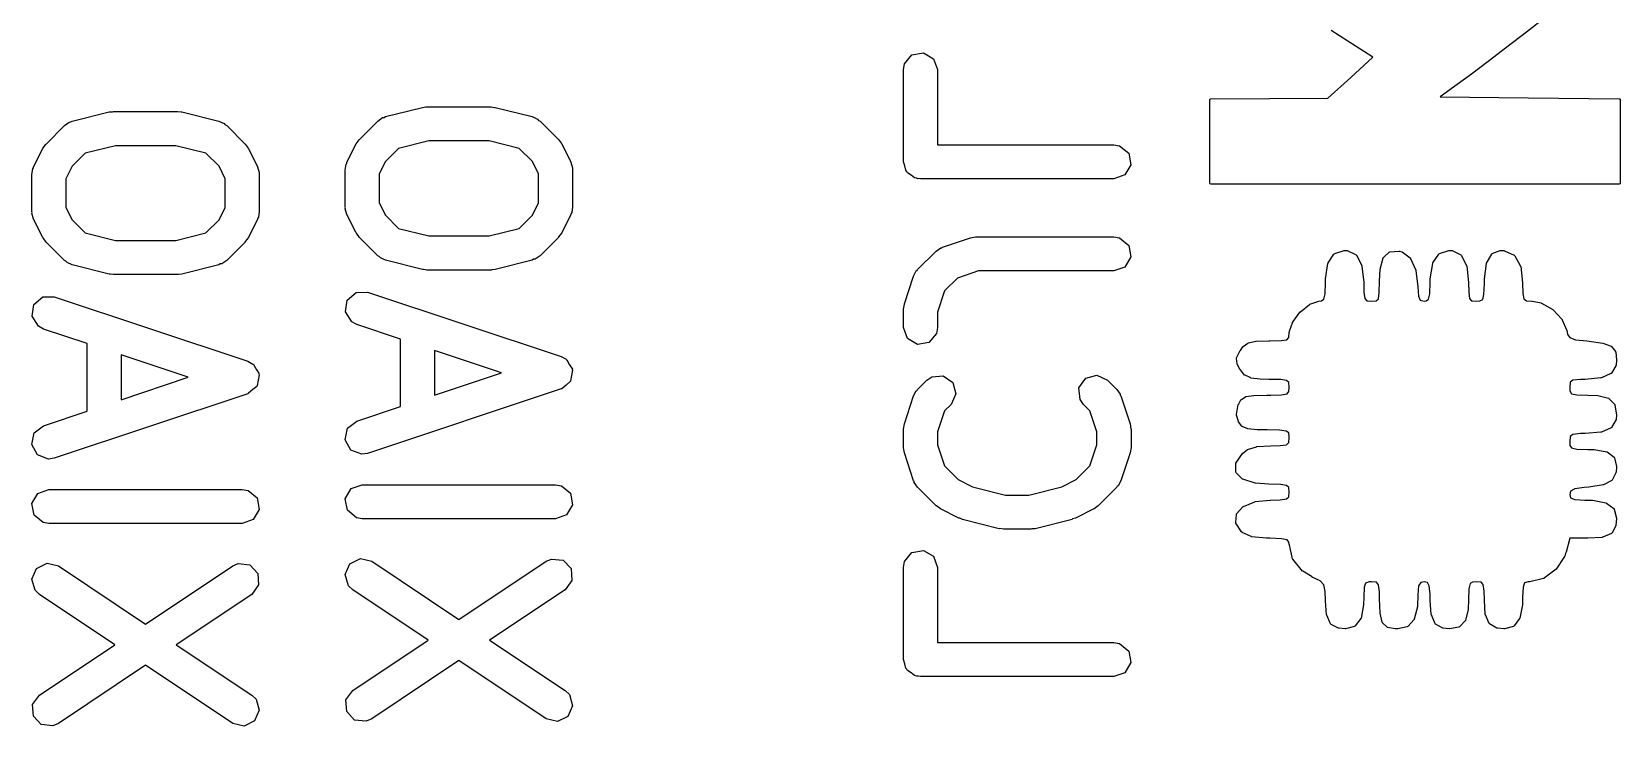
# Model space of a CAD drawing. Extents: x 111.8 to 134.9, y -132.5 to -98.3.
# Drawn here: x 120.42 to 127.41, y -115.61 to -112.56 of the extents above; entities that cross this region are included whole.
import ezdxf

# ---------------------------------------------------------------- set-up
doc = ezdxf.new("R2010")
doc.units = 0
doc.layers.add('BLACK', color=7, linetype='CONTINUOUS')

msp = doc.modelspace()

# ---------------------------------------------------------------- linework, layer by layer
at = {"layer": 'BLACK', "linetype": 'CONTINUOUS'}
for p, q in [((127.08, -112.499), (126.993, -112.567)), ((126.318, -112.677), (126.134, -112.559)), ((126.993, -112.567), (126.907, -112.633)), ((126.993, -112.567), (126.993, -112.567)), ((126.993, -112.567), (126.993, -112.567)), ((124.259, -112.705), (124.292, -112.666)), ((124.292, -112.666), (124.343, -112.657)), ((124.343, -112.657), (124.387, -112.683)), ((126.907, -112.633), (126.825, -112.695)), ((126.907, -112.633), (126.907, -112.633)), ((126.907, -112.633), (126.907, -112.633)), ((124.255, -112.731), (124.259, -112.705)), ((124.255, -113.136), (124.255, -112.731)), ((124.387, -112.683), (124.405, -112.731)), ((124.405, -112.731), (124.405, -113.061)), ((126.221, -112.766), (126.318, -112.677)), ((126.825, -112.695), (126.751, -112.751)), ((126.825, -112.695), (126.825, -112.695)), ((126.825, -112.695), (126.825, -112.695)), ((126.12, -112.857), (126.221, -112.766)), ((126.221, -112.766), (126.221, -112.766)), ((126.689, -112.797), (126.614, -112.851)), ((126.751, -112.751), (126.689, -112.797)), ((126.689, -112.797), (126.689, -112.797)), ((126.689, -112.797), (126.689, -112.797)), ((126.751, -112.751), (126.751, -112.751)), ((126.751, -112.751), (126.751, -112.751)), ((125.601, -112.864), (125.602, -112.862)), ((125.601, -113.229), (125.601, -112.864)), ((125.602, -112.862), (125.603, -112.86)), ((125.603, -112.86), (125.604, -112.859)), ((125.603, -112.86), (125.603, -112.86)), ((125.603, -112.86), (125.603, -112.86)), ((125.604, -112.859), (125.606, -112.859)), ((125.606, -112.859), (125.864, -112.858)), ((125.864, -112.858), (126.12, -112.857)), ((126.614, -112.851), (127, -112.855)), ((127, -112.855), (127.4, -112.859)), ((127.4, -112.859), (127.402, -112.86)), ((127.402, -112.86), (127.404, -112.861)), ((127.404, -112.861), (127.404, -112.861)), ((127.404, -112.861), (127.404, -112.861)), ((127.404, -112.861), (127.404, -112.862)), ((127.404, -112.862), (127.405, -112.864)), ((127.405, -112.864), (127.405, -113.229)), ((120.602, -112.957), (120.764, -112.917)), ((120.764, -112.917), (120.779, -112.916)), ((120.779, -112.916), (120.783, -112.915)), ((120.783, -112.915), (121.066, -112.915)), ((121.066, -112.915), (121.081, -112.917)), ((121.081, -112.917), (121.084, -112.917)), ((121.084, -112.917), (121.246, -112.957)), ((121.945, -112.957), (121.966, -112.942)), ((121.966, -112.942), (121.973, -112.941)), ((121.973, -112.941), (121.979, -112.937)), ((121.979, -112.937), (122.141, -112.897)), ((122.141, -112.897), (122.156, -112.895)), ((122.156, -112.895), (122.16, -112.894)), ((122.16, -112.894), (122.443, -112.894)), ((122.443, -112.894), (122.458, -112.897)), ((122.458, -112.897), (122.461, -112.897)), ((122.461, -112.897), (122.623, -112.937)), ((122.623, -112.937), (122.647, -112.948)), ((122.647, -112.948), (122.651, -112.954)), ((120.487, -113.058), (120.568, -112.977)), ((120.568, -112.977), (120.589, -112.962)), ((120.589, -112.962), (120.596, -112.961)), ((120.596, -112.961), (120.602, -112.957)), ((121.246, -112.957), (121.27, -112.968)), ((121.27, -112.968), (121.274, -112.974)), ((121.274, -112.974), (121.281, -112.977)), ((121.281, -112.977), (121.362, -113.058)), ((121.864, -113.038), (121.945, -112.957)), ((122.651, -112.954), (122.658, -112.957)), ((122.658, -112.957), (122.739, -113.038)), ((120.432, -113.158), (120.473, -113.077)), ((120.473, -113.077), (120.486, -113.059)), ((120.486, -113.059), (120.487, -113.058)), ((120.792, -113.065), (120.659, -113.098)), ((121.057, -113.065), (120.792, -113.065)), ((121.189, -113.098), (121.057, -113.065)), ((121.362, -113.058), (121.375, -113.076)), ((121.375, -113.076), (121.376, -113.077)), ((121.376, -113.077), (121.416, -113.158)), ((121.809, -113.138), (121.85, -113.057)), ((121.85, -113.057), (121.863, -113.039)), ((121.863, -113.039), (121.864, -113.038)), ((122.036, -113.077), (121.978, -113.135)), ((122.169, -113.044), (122.036, -113.077)), ((122.434, -113.044), (122.169, -113.044)), ((122.566, -113.077), (122.434, -113.044)), ((122.624, -113.135), (122.566, -113.077)), ((122.739, -113.038), (122.752, -113.056)), ((122.752, -113.056), (122.753, -113.057)), ((122.753, -113.057), (122.793, -113.138)), ((124.405, -113.061), (125.18, -113.061)), ((125.18, -113.061), (125.205, -113.065)), ((125.205, -113.065), (125.245, -113.098)), ((120.432, -113.163), (120.432, -113.158)), ((120.601, -113.155), (120.574, -113.21)), ((120.659, -113.098), (120.601, -113.155)), ((121.247, -113.155), (121.189, -113.098)), ((121.274, -113.21), (121.247, -113.155)), ((121.416, -113.158), (121.424, -113.183)), ((121.801, -113.172), (121.806, -113.146)), ((121.806, -113.146), (121.809, -113.143)), ((121.809, -113.143), (121.809, -113.138)), ((121.978, -113.135), (121.951, -113.189)), ((122.651, -113.189), (122.624, -113.135)), ((122.793, -113.138), (122.801, -113.163)), ((124.261, -113.154), (124.255, -113.136)), ((124.265, -113.173), (124.261, -113.154)), ((125.254, -113.149), (125.228, -113.193)), ((125.245, -113.098), (125.254, -113.149)), ((120.424, -113.192), (120.429, -113.166)), ((120.424, -113.354), (120.424, -113.192)), ((120.429, -113.166), (120.432, -113.163)), ((120.574, -113.21), (120.574, -113.336)), ((121.274, -113.336), (121.274, -113.21)), ((121.424, -113.183), (121.423, -113.188)), ((121.423, -113.188), (121.424, -113.192)), ((121.424, -113.192), (121.424, -113.354)), ((121.801, -113.334), (121.801, -113.172)), ((121.951, -113.189), (121.951, -113.316)), ((122.651, -113.316), (122.651, -113.189)), ((122.801, -113.163), (122.8, -113.167)), ((122.8, -113.167), (122.801, -113.172)), ((122.801, -113.172), (122.801, -113.334)), ((124.27, -113.178), (124.265, -113.173)), ((124.272, -113.184), (124.27, -113.178)), ((124.289, -113.194), (124.272, -113.184)), ((124.304, -113.206), (124.289, -113.194)), ((124.314, -113.208), (124.304, -113.206)), ((124.317, -113.21), (124.314, -113.208)), ((124.32, -113.209), (124.317, -113.21)), ((124.33, -113.211), (124.32, -113.209)), ((125.18, -113.211), (124.33, -113.211)), ((125.228, -113.193), (125.18, -113.211)), ((125.603, -113.232), (125.601, -113.229)), ((127.405, -113.229), (127.404, -113.232)), ((125.606, -113.234), (125.603, -113.232)), ((127.4, -113.234), (125.606, -113.234)), ((127.404, -113.232), (127.4, -113.234)), ((120.426, -113.358), (120.424, -113.354)), ((120.425, -113.362), (120.426, -113.358)), ((120.432, -113.387), (120.425, -113.362)), ((120.574, -113.336), (120.601, -113.39)), ((121.247, -113.39), (121.274, -113.336)), ((121.424, -113.354), (121.42, -113.379)), ((121.803, -113.338), (121.801, -113.334)), ((121.802, -113.342), (121.803, -113.338)), ((121.809, -113.367), (121.802, -113.342)), ((121.85, -113.448), (121.809, -113.367)), ((121.951, -113.316), (121.978, -113.37)), ((121.978, -113.37), (122.036, -113.428)), ((122.566, -113.428), (122.624, -113.37)), ((122.624, -113.37), (122.651, -113.316)), ((122.793, -113.367), (122.753, -113.448)), ((122.794, -113.363), (122.793, -113.367)), ((122.797, -113.359), (122.794, -113.363)), ((122.801, -113.334), (122.797, -113.359)), ((120.473, -113.468), (120.432, -113.387)), ((120.601, -113.39), (120.659, -113.448)), ((121.189, -113.448), (121.247, -113.39)), ((121.416, -113.387), (121.376, -113.468)), ((121.417, -113.383), (121.416, -113.387)), ((121.42, -113.379), (121.417, -113.383)), ((122.036, -113.428), (122.169, -113.461)), ((122.434, -113.461), (122.566, -113.428)), ((120.474, -113.469), (120.473, -113.468)), ((120.487, -113.488), (120.474, -113.469)), ((120.568, -113.569), (120.487, -113.488)), ((120.659, -113.448), (120.792, -113.481)), ((120.792, -113.481), (121.057, -113.481)), ((121.057, -113.481), (121.189, -113.448)), ((121.362, -113.488), (121.281, -113.569)), ((121.376, -113.468), (121.362, -113.486)), ((121.362, -113.486), (121.362, -113.488)), ((121.851, -113.449), (121.85, -113.448)), ((121.864, -113.468), (121.851, -113.449)), ((121.945, -113.549), (121.864, -113.468)), ((122.169, -113.461), (122.434, -113.461)), ((122.739, -113.468), (122.658, -113.549)), ((122.753, -113.448), (122.739, -113.466)), ((122.739, -113.466), (122.739, -113.468)), ((124.424, -113.513), (124.427, -113.51)), ((124.427, -113.51), (124.549, -113.469)), ((124.549, -113.469), (124.571, -113.466)), ((124.571, -113.466), (124.573, -113.465)), ((124.573, -113.465), (125.18, -113.465)), ((125.18, -113.465), (125.205, -113.47)), ((125.205, -113.47), (125.245, -113.503)), ((125.245, -113.503), (125.254, -113.553)), ((120.574, -113.572), (120.568, -113.569)), ((120.579, -113.578), (120.574, -113.572)), ((120.602, -113.588), (120.579, -113.578)), ((121.281, -113.569), (121.259, -113.584)), ((121.951, -113.552), (121.945, -113.549)), ((121.956, -113.558), (121.951, -113.552)), ((121.979, -113.568), (121.956, -113.558)), ((122.141, -113.609), (121.979, -113.568)), ((122.623, -113.568), (122.461, -113.609)), ((122.629, -113.564), (122.623, -113.568)), ((122.636, -113.563), (122.629, -113.564)), ((122.658, -113.549), (122.636, -113.563)), ((124.317, -113.609), (124.398, -113.528)), ((124.398, -113.528), (124.419, -113.513)), ((124.419, -113.513), (124.424, -113.513)), ((125.254, -113.553), (125.228, -113.598)), ((126.121, -113.58), (126.147, -113.541)), ((126.121, -113.581), (126.121, -113.58)), ((126.147, -113.541), (126.149, -113.54)), ((126.149, -113.54), (126.15, -113.539)), ((126.15, -113.539), (126.192, -113.526)), ((126.192, -113.526), (126.193, -113.526)), ((126.193, -113.526), (126.194, -113.525)), ((126.194, -113.525), (126.203, -113.526)), ((126.203, -113.526), (126.204, -113.526)), ((126.204, -113.526), (126.205, -113.526)), ((126.205, -113.526), (126.244, -113.545)), ((126.244, -113.545), (126.245, -113.546)), ((126.245, -113.546), (126.247, -113.547)), ((126.247, -113.547), (126.27, -113.592)), ((126.35, -113.607), (126.363, -113.558)), ((126.363, -113.558), (126.364, -113.557)), ((126.364, -113.556), (126.39, -113.532)), ((126.364, -113.557), (126.364, -113.556)), ((126.39, -113.532), (126.392, -113.531)), ((126.392, -113.531), (126.393, -113.531)), ((126.393, -113.531), (126.434, -113.528)), ((126.434, -113.528), (126.435, -113.528)), ((126.435, -113.528), (126.435, -113.528)), ((126.435, -113.528), (126.445, -113.531)), ((126.445, -113.531), (126.446, -113.531)), ((126.446, -113.531), (126.447, -113.531)), ((126.447, -113.531), (126.482, -113.558)), ((126.482, -113.558), (126.483, -113.559)), ((126.483, -113.559), (126.484, -113.56)), ((126.484, -113.56), (126.507, -113.612)), ((126.581, -113.58), (126.608, -113.541)), ((126.581, -113.581), (126.581, -113.58)), ((126.608, -113.541), (126.609, -113.54)), ((126.609, -113.54), (126.61, -113.539)), ((126.61, -113.539), (126.652, -113.526)), ((126.652, -113.526), (126.653, -113.526)), ((126.653, -113.526), (126.654, -113.525)), ((126.654, -113.525), (126.664, -113.526)), ((126.664, -113.526), (126.665, -113.526)), ((126.665, -113.526), (126.666, -113.526)), ((126.666, -113.526), (126.705, -113.545)), ((126.705, -113.545), (126.706, -113.546)), ((126.706, -113.546), (126.707, -113.547)), ((126.707, -113.547), (126.73, -113.592)), ((126.818, -113.581), (126.84, -113.541)), ((126.84, -113.541), (126.841, -113.54)), ((126.841, -113.54), (126.842, -113.539)), ((126.842, -113.539), (126.878, -113.526)), ((126.878, -113.526), (126.879, -113.526)), ((126.879, -113.526), (126.88, -113.525)), ((126.88, -113.525), (126.894, -113.526)), ((126.894, -113.526), (126.895, -113.527)), ((126.895, -113.527), (126.896, -113.527)), ((126.896, -113.527), (126.939, -113.546)), ((126.939, -113.546), (126.94, -113.547)), ((126.94, -113.547), (126.942, -113.548)), ((126.942, -113.548), (126.967, -113.594)), ((120.764, -113.629), (120.602, -113.588)), ((120.768, -113.629), (120.764, -113.629)), ((120.783, -113.631), (120.768, -113.629)), ((121.066, -113.631), (120.783, -113.631)), ((121.069, -113.63), (121.066, -113.631)), ((121.084, -113.629), (121.069, -113.63)), ((121.246, -113.588), (121.084, -113.629)), ((121.252, -113.584), (121.246, -113.588)), ((121.259, -113.584), (121.252, -113.584)), ((122.145, -113.608), (122.141, -113.609)), ((122.16, -113.611), (122.145, -113.608)), ((122.443, -113.611), (122.16, -113.611)), ((122.446, -113.61), (122.443, -113.611)), ((122.461, -113.609), (122.446, -113.61)), ((124.259, -113.76), (124.299, -113.638)), ((124.299, -113.638), (124.311, -113.615)), ((124.311, -113.615), (124.315, -113.613)), ((124.315, -113.613), (124.317, -113.609)), ((124.492, -113.647), (124.436, -113.702)), ((124.585, -113.615), (124.492, -113.647)), ((125.18, -113.615), (124.585, -113.615)), ((125.228, -113.598), (125.18, -113.615)), ((126.109, -113.649), (126.12, -113.582)), ((126.109, -113.65), (126.11, -113.649)), ((126.11, -113.649), (126.109, -113.649)), ((126.109, -113.666), (126.109, -113.65)), ((126.12, -113.582), (126.121, -113.581)), ((126.27, -113.592), (126.27, -113.593)), ((126.27, -113.593), (126.27, -113.594)), ((126.27, -113.594), (126.278, -113.666)), ((126.347, -113.659), (126.35, -113.608)), ((126.35, -113.608), (126.35, -113.607)), ((126.35, -113.607), (126.35, -113.607)), ((126.507, -113.612), (126.507, -113.613)), ((126.507, -113.613), (126.507, -113.613)), ((126.507, -113.613), (126.516, -113.685)), ((126.57, -113.649), (126.581, -113.582)), ((126.57, -113.65), (126.57, -113.649)), ((126.57, -113.649), (126.57, -113.649)), ((126.57, -113.666), (126.57, -113.65)), ((126.581, -113.582), (126.581, -113.581)), ((126.73, -113.592), (126.73, -113.593)), ((126.73, -113.593), (126.731, -113.594)), ((126.731, -113.594), (126.738, -113.666)), ((126.808, -113.65), (126.817, -113.582)), ((126.808, -113.672), (126.808, -113.65)), ((126.808, -113.65), (126.808, -113.65)), ((126.808, -113.65), (126.808, -113.65)), ((126.817, -113.582), (126.818, -113.582)), ((126.818, -113.582), (126.818, -113.581)), ((126.967, -113.594), (126.967, -113.595)), ((126.967, -113.595), (126.968, -113.596)), ((126.968, -113.596), (126.976, -113.667)), ((121.81, -113.743), (121.849, -113.709)), ((121.849, -113.709), (121.9, -113.708)), ((121.9, -113.708), (122.75, -113.991)), ((124.436, -113.702), (124.405, -113.796)), ((126.102, -113.739), (126.108, -113.716)), ((126.108, -113.716), (126.109, -113.666)), ((126.109, -113.666), (126.109, -113.666)), ((126.278, -113.666), (126.278, -113.666)), ((126.278, -113.666), (126.278, -113.666)), ((126.278, -113.666), (126.278, -113.708)), ((126.278, -113.708), (126.283, -113.736)), ((126.342, -113.737), (126.346, -113.711)), ((126.346, -113.711), (126.347, -113.659)), ((126.347, -113.659), (126.347, -113.659)), ((126.347, -113.659), (126.347, -113.659)), ((126.516, -113.685), (126.516, -113.685)), ((126.516, -113.685), (126.516, -113.685)), ((126.516, -113.685), (126.518, -113.726)), ((126.563, -113.739), (126.568, -113.716)), ((126.568, -113.716), (126.57, -113.666)), ((126.57, -113.666), (126.57, -113.666)), ((126.738, -113.666), (126.738, -113.666)), ((126.738, -113.666), (126.738, -113.666)), ((126.738, -113.666), (126.739, -113.708)), ((126.739, -113.708), (126.743, -113.736)), ((126.801, -113.74), (126.806, -113.719)), ((126.806, -113.719), (126.808, -113.672)), ((126.808, -113.672), (126.808, -113.672)), ((126.976, -113.667), (126.976, -113.667)), ((126.976, -113.667), (126.976, -113.668)), ((126.976, -113.668), (126.977, -113.714)), ((126.977, -113.714), (126.982, -113.738)), ((120.426, -113.814), (120.433, -113.763)), ((120.433, -113.763), (120.472, -113.729)), ((120.472, -113.729), (120.523, -113.728)), ((120.523, -113.728), (121.373, -114.011)), ((121.803, -113.794), (121.81, -113.743)), ((124.255, -113.783), (124.259, -113.761)), ((124.255, -113.864), (124.255, -113.783)), ((124.259, -113.761), (124.259, -113.76)), ((126, -113.794), (126.04, -113.762)), ((126.04, -113.762), (126.041, -113.762)), ((126.041, -113.761), (126.08, -113.748)), ((126.041, -113.762), (126.041, -113.761)), ((126.08, -113.748), (126.08, -113.748)), ((126.08, -113.748), (126.081, -113.748)), ((126.081, -113.748), (126.092, -113.747)), ((126.092, -113.747), (126.102, -113.739)), ((126.283, -113.736), (126.292, -113.746)), ((126.292, -113.746), (126.313, -113.748)), ((126.313, -113.748), (126.333, -113.746)), ((126.333, -113.746), (126.342, -113.737)), ((126.518, -113.726), (126.526, -113.743)), ((126.526, -113.743), (126.543, -113.748)), ((126.543, -113.748), (126.552, -113.747)), ((126.552, -113.747), (126.563, -113.739)), ((126.743, -113.736), (126.752, -113.746)), ((126.752, -113.746), (126.773, -113.748)), ((126.773, -113.748), (126.788, -113.747)), ((126.788, -113.747), (126.801, -113.74)), ((126.982, -113.738), (126.993, -113.746)), ((126.993, -113.746), (127.018, -113.748)), ((127.018, -113.748), (127.018, -113.748)), ((127.018, -113.748), (127.019, -113.748)), ((127.019, -113.748), (127.057, -113.755)), ((127.057, -113.755), (127.058, -113.756)), ((127.058, -113.756), (127.059, -113.756)), ((127.059, -113.756), (127.109, -113.785)), ((127.109, -113.785), (127.109, -113.785)), ((127.109, -113.785), (127.11, -113.786)), ((127.11, -113.786), (127.149, -113.827)), ((120.453, -113.858), (120.426, -113.814)), ((120.476, -113.87), (120.453, -113.858)), ((121.83, -113.838), (121.803, -113.794)), ((121.853, -113.85), (121.83, -113.838)), ((122.044, -113.914), (121.853, -113.85)), ((124.405, -113.796), (124.405, -113.864)), ((125.951, -113.88), (125.966, -113.839)), ((125.966, -113.839), (125.967, -113.838)), ((125.967, -113.837), (125.999, -113.795)), ((125.967, -113.838), (125.967, -113.837)), ((125.999, -113.795), (126, -113.795)), ((126, -113.795), (126, -113.794)), ((127.149, -113.827), (127.15, -113.828)), ((127.15, -113.828), (127.15, -113.829)), ((127.15, -113.829), (127.169, -113.874)), ((120.667, -113.934), (120.476, -113.87)), ((122.044, -114.21), (122.044, -113.914)), ((124.272, -113.912), (124.255, -113.864)), ((124.317, -113.938), (124.272, -113.912)), ((124.367, -113.929), (124.317, -113.938)), ((124.4, -113.89), (124.367, -113.929)), ((124.405, -113.864), (124.4, -113.89)), ((125.771, -113.931), (125.804, -113.924)), ((125.804, -113.924), (125.805, -113.924)), ((125.805, -113.924), (125.86, -113.922)), ((125.805, -113.924), (125.805, -113.924)), ((125.86, -113.922), (125.86, -113.922)), ((125.86, -113.922), (125.86, -113.922)), ((125.86, -113.922), (125.865, -113.922)), ((125.865, -113.922), (125.916, -113.921)), ((125.916, -113.921), (125.94, -113.917)), ((125.94, -113.917), (125.949, -113.907)), ((125.949, -113.907), (125.95, -113.886)), ((125.95, -113.886), (125.951, -113.881)), ((125.951, -113.881), (125.951, -113.88)), ((125.951, -113.881), (125.951, -113.881)), ((127.169, -113.874), (127.169, -113.875)), ((127.169, -113.875), (127.17, -113.875)), ((127.17, -113.875), (127.173, -113.894)), ((127.173, -113.894), (127.183, -113.908)), ((127.183, -113.908), (127.208, -113.917)), ((127.208, -113.917), (127.258, -113.922)), ((127.258, -113.922), (127.268, -113.923)), ((127.268, -113.923), (127.268, -113.923)), ((127.268, -113.923), (127.268, -113.923)), ((127.268, -113.923), (127.328, -113.932)), ((120.667, -114.231), (120.667, -113.934)), ((121.112, -114.082), (120.817, -113.984)), ((120.817, -113.984), (120.817, -114.181)), ((122.489, -114.062), (122.194, -113.964)), ((122.194, -113.964), (122.194, -114.16)), ((122.75, -113.991), (122.773, -114.003)), ((125.718, -113.996), (125.735, -113.965)), ((125.718, -113.997), (125.718, -113.996)), ((125.718, -113.999), (125.718, -113.997)), ((125.721, -114.023), (125.718, -113.999)), ((125.735, -113.965), (125.735, -113.964)), ((125.735, -113.964), (125.736, -113.964)), ((125.736, -113.964), (125.747, -113.948)), ((125.747, -113.948), (125.748, -113.948)), ((125.748, -113.947), (125.769, -113.932)), ((125.748, -113.948), (125.748, -113.947)), ((125.769, -113.932), (125.77, -113.932)), ((125.77, -113.932), (125.771, -113.931)), ((127.328, -113.932), (127.329, -113.932)), ((127.329, -113.932), (127.329, -113.932)), ((127.329, -113.932), (127.365, -113.946)), ((127.365, -113.946), (127.366, -113.947)), ((127.366, -113.947), (127.367, -113.947)), ((127.367, -113.947), (127.384, -113.969)), ((127.384, -113.969), (127.384, -113.971)), ((127.384, -113.971), (127.385, -113.972)), ((127.385, -113.972), (127.389, -114.006)), ((121.373, -114.011), (121.396, -114.024)), ((121.396, -114.024), (121.397, -114.025)), ((121.397, -114.025), (121.399, -114.026)), ((121.399, -114.026), (121.41, -114.047)), ((121.41, -114.047), (121.423, -114.067)), ((121.423, -114.067), (121.422, -114.069)), ((121.422, -114.069), (121.423, -114.071)), ((122.194, -114.16), (122.489, -114.062)), ((122.773, -114.003), (122.774, -114.005)), ((122.774, -114.005), (122.776, -114.006)), ((122.776, -114.006), (122.787, -114.027)), ((122.787, -114.027), (122.8, -114.047)), ((122.8, -114.051), (122.796, -114.074)), ((122.8, -114.047), (122.799, -114.049)), ((122.799, -114.049), (122.8, -114.051)), ((125.721, -114.024), (125.721, -114.023)), ((125.721, -114.025), (125.721, -114.024)), ((125.735, -114.049), (125.721, -114.025)), ((125.736, -114.049), (125.735, -114.049)), ((125.754, -114.072), (125.736, -114.049)), ((125.736, -114.049), (125.736, -114.049)), ((127.364, -114.066), (127.322, -114.085)), ((127.365, -114.065), (127.364, -114.066)), ((127.367, -114.064), (127.365, -114.065)), ((127.386, -114.031), (127.367, -114.064)), ((127.387, -114.029), (127.386, -114.03)), ((127.386, -114.03), (127.386, -114.031)), ((127.389, -114.008), (127.387, -114.029)), ((127.389, -114.006), (127.389, -114.007)), ((127.389, -114.007), (127.389, -114.008)), ((120.817, -114.181), (121.112, -114.082)), ((121.395, -114.136), (121.377, -114.152)), ((121.413, -114.122), (121.395, -114.136)), ((121.414, -114.12), (121.413, -114.122)), ((121.415, -114.118), (121.414, -114.12)), ((121.419, -114.095), (121.415, -114.118)), ((121.423, -114.071), (121.419, -114.095)), ((122.75, -114.133), (121.9, -114.417)), ((122.752, -114.132), (122.75, -114.133)), ((122.754, -114.132), (122.752, -114.132)), ((122.772, -114.116), (122.754, -114.132)), ((122.79, -114.101), (122.772, -114.116)), ((122.791, -114.099), (122.79, -114.101)), ((122.792, -114.098), (122.791, -114.099)), ((122.796, -114.074), (122.792, -114.098)), ((124.311, -114.141), (124.315, -114.139)), ((124.315, -114.139), (124.317, -114.135)), ((124.317, -114.135), (124.358, -114.095)), ((124.358, -114.095), (124.379, -114.08)), ((124.379, -114.08), (124.43, -114.075)), ((124.43, -114.075), (124.472, -114.105)), ((124.472, -114.105), (124.485, -114.154)), ((125.026, -114.128), (125.056, -114.086)), ((125.031, -114.179), (125.026, -114.128)), ((125.056, -114.086), (125.105, -114.073)), ((125.105, -114.073), (125.152, -114.095)), ((125.152, -114.095), (125.192, -114.135)), ((125.192, -114.135), (125.207, -114.156)), ((125.755, -114.073), (125.754, -114.072)), ((125.756, -114.073), (125.755, -114.073)), ((125.781, -114.085), (125.756, -114.073)), ((125.782, -114.086), (125.781, -114.085)), ((125.781, -114.085), (125.781, -114.085)), ((125.822, -114.09), (125.782, -114.086)), ((125.823, -114.09), (125.822, -114.09)), ((125.86, -114.091), (125.823, -114.09)), ((125.823, -114.09), (125.823, -114.09)), ((125.913, -114.092), (125.86, -114.091)), ((125.86, -114.091), (125.86, -114.091)), ((125.939, -114.096), (125.913, -114.092)), ((125.948, -114.105), (125.939, -114.096)), ((125.95, -114.125), (125.948, -114.105)), ((125.949, -114.145), (125.95, -114.125)), ((125.95, -114.125), (125.95, -114.125)), ((127.185, -114.104), (127.183, -114.126)), ((127.183, -114.126), (127.184, -114.142)), ((127.197, -114.095), (127.185, -114.104)), ((127.23, -114.091), (127.197, -114.095)), ((127.25, -114.091), (127.23, -114.091)), ((127.251, -114.091), (127.25, -114.091)), ((127.25, -114.091), (127.25, -114.091)), ((127.32, -114.085), (127.251, -114.091)), ((127.321, -114.085), (127.32, -114.085)), ((127.322, -114.085), (127.321, -114.085)), ((121.373, -114.154), (120.523, -114.437)), ((121.375, -114.152), (121.373, -114.154)), ((121.377, -114.152), (121.375, -114.152)), ((124.259, -114.286), (124.299, -114.164)), ((124.299, -114.164), (124.311, -114.141)), ((124.464, -114.201), (124.436, -114.229)), ((124.485, -114.154), (124.464, -114.201)), ((125.046, -114.201), (125.031, -114.179)), ((125.074, -114.229), (125.046, -114.201)), ((125.207, -114.156), (125.208, -114.161)), ((125.208, -114.161), (125.21, -114.164)), ((125.21, -114.164), (125.251, -114.286)), ((125.718, -114.245), (125.726, -114.202)), ((125.726, -114.202), (125.727, -114.201)), ((125.727, -114.201), (125.738, -114.181)), ((125.727, -114.201), (125.727, -114.201)), ((125.738, -114.181), (125.739, -114.18)), ((125.739, -114.18), (125.74, -114.179)), ((125.74, -114.179), (125.759, -114.167)), ((125.759, -114.167), (125.76, -114.167)), ((125.76, -114.167), (125.761, -114.167)), ((125.761, -114.167), (125.794, -114.162)), ((125.794, -114.162), (125.795, -114.162)), ((125.795, -114.162), (125.852, -114.16)), ((125.795, -114.162), (125.795, -114.162)), ((125.852, -114.16), (125.852, -114.16)), ((125.852, -114.16), (125.852, -114.16)), ((125.852, -114.16), (125.869, -114.16)), ((125.869, -114.16), (125.917, -114.159)), ((125.917, -114.159), (125.941, -114.154)), ((125.941, -114.154), (125.949, -114.145)), ((127.184, -114.142), (127.191, -114.154)), ((127.191, -114.154), (127.214, -114.159)), ((127.214, -114.159), (127.262, -114.16)), ((127.262, -114.16), (127.262, -114.16)), ((127.262, -114.16), (127.262, -114.16)), ((127.262, -114.16), (127.306, -114.162)), ((127.306, -114.162), (127.306, -114.162)), ((127.306, -114.162), (127.307, -114.162)), ((127.307, -114.162), (127.354, -114.174)), ((127.354, -114.174), (127.355, -114.175)), ((127.355, -114.175), (127.356, -114.176)), ((127.356, -114.176), (127.381, -114.201)), ((127.381, -114.201), (127.381, -114.202)), ((127.381, -114.202), (127.382, -114.204)), ((127.382, -114.204), (127.389, -114.247)), ((120.476, -114.295), (120.667, -114.231)), ((121.812, -114.306), (121.853, -114.274)), ((121.853, -114.274), (122.044, -114.21)), ((124.436, -114.229), (124.405, -114.322)), ((125.105, -114.322), (125.074, -114.229)), ((125.718, -114.247), (125.718, -114.245)), ((125.718, -114.248), (125.718, -114.247)), ((125.727, -114.276), (125.718, -114.248)), ((125.728, -114.277), (125.727, -114.276)), ((125.728, -114.278), (125.728, -114.277)), ((125.742, -114.296), (125.728, -114.278)), ((127.387, -114.268), (127.367, -114.302)), ((127.389, -114.248), (127.387, -114.266)), ((127.387, -114.266), (127.387, -114.267)), ((127.387, -114.267), (127.387, -114.268)), ((127.389, -114.247), (127.389, -114.247)), ((127.389, -114.247), (127.389, -114.248)), ((120.425, -114.377), (120.435, -114.326)), ((120.435, -114.326), (120.476, -114.295)), ((121.802, -114.356), (121.812, -114.306)), ((124.255, -114.31), (124.259, -114.287)), ((124.255, -114.39), (124.255, -114.31)), ((124.259, -114.287), (124.259, -114.286)), ((124.405, -114.322), (124.405, -114.378)), ((125.105, -114.378), (125.105, -114.322)), ((125.251, -114.286), (125.254, -114.308)), ((125.254, -114.308), (125.255, -114.31)), ((125.255, -114.31), (125.255, -114.39)), ((125.744, -114.297), (125.742, -114.296)), ((125.744, -114.298), (125.744, -114.297)), ((125.768, -114.308), (125.744, -114.298)), ((125.769, -114.308), (125.768, -114.308)), ((125.768, -114.308), (125.768, -114.308)), ((125.81, -114.313), (125.769, -114.308)), ((125.853, -114.313), (125.81, -114.313)), ((125.81, -114.313), (125.81, -114.313)), ((125.81, -114.313), (125.81, -114.313)), ((125.908, -114.314), (125.853, -114.313)), ((125.853, -114.313), (125.853, -114.313)), ((125.853, -114.313), (125.853, -114.313)), ((125.937, -114.318), (125.908, -114.314)), ((125.948, -114.326), (125.937, -114.318)), ((125.95, -114.342), (125.948, -114.326)), ((125.948, -114.368), (125.95, -114.348)), ((125.95, -114.348), (125.95, -114.342)), ((127.185, -114.342), (127.183, -114.364)), ((127.197, -114.333), (127.185, -114.342)), ((127.23, -114.329), (127.197, -114.333)), ((127.25, -114.329), (127.23, -114.329)), ((127.251, -114.329), (127.25, -114.329)), ((127.25, -114.329), (127.25, -114.329)), ((127.32, -114.323), (127.251, -114.329)), ((127.321, -114.323), (127.32, -114.323)), ((127.322, -114.323), (127.321, -114.323)), ((127.365, -114.304), (127.322, -114.323)), ((127.366, -114.303), (127.365, -114.304)), ((127.367, -114.302), (127.366, -114.303)), ((120.449, -114.422), (120.425, -114.377)), ((121.826, -114.402), (121.802, -114.356)), ((121.874, -114.42), (121.826, -114.402)), ((121.9, -114.417), (121.874, -114.42)), ((124.255, -114.392), (124.255, -114.39)), ((124.259, -114.414), (124.255, -114.392)), ((124.299, -114.536), (124.259, -114.414)), ((124.405, -114.378), (124.436, -114.471)), ((125.074, -114.471), (125.105, -114.378)), ((125.251, -114.414), (125.21, -114.536)), ((125.255, -114.39), (125.251, -114.413)), ((125.251, -114.413), (125.251, -114.414)), ((125.716, -114.459), (125.745, -114.417)), ((125.745, -114.417), (125.746, -114.416)), ((125.746, -114.415), (125.766, -114.4)), ((125.746, -114.416), (125.746, -114.415)), ((125.766, -114.4), (125.767, -114.4)), ((125.767, -114.399), (125.806, -114.387)), ((125.767, -114.4), (125.767, -114.399)), ((125.806, -114.387), (125.807, -114.387)), ((125.807, -114.387), (125.808, -114.386)), ((125.808, -114.386), (125.868, -114.383)), ((125.868, -114.383), (125.911, -114.382)), ((125.868, -114.383), (125.868, -114.383)), ((125.868, -114.383), (125.868, -114.383)), ((125.911, -114.382), (125.939, -114.378)), ((125.939, -114.378), (125.948, -114.368)), ((127.183, -114.364), (127.184, -114.381)), ((127.184, -114.381), (127.191, -114.392)), ((127.191, -114.392), (127.214, -114.397)), ((127.214, -114.397), (127.262, -114.399)), ((127.262, -114.399), (127.262, -114.399)), ((127.262, -114.399), (127.262, -114.399)), ((127.262, -114.399), (127.291, -114.399)), ((127.291, -114.399), (127.291, -114.399)), ((127.291, -114.399), (127.291, -114.399)), ((127.291, -114.399), (127.346, -114.409)), ((127.346, -114.409), (127.347, -114.41)), ((127.347, -114.41), (127.348, -114.41)), ((127.348, -114.41), (127.378, -114.432)), ((120.497, -114.441), (120.449, -114.422)), ((120.523, -114.437), (120.497, -114.441)), ((124.436, -114.471), (124.496, -114.531)), ((125.014, -114.531), (125.074, -114.471)), ((125.715, -114.462), (125.716, -114.46)), ((125.716, -114.497), (125.715, -114.462)), ((125.716, -114.46), (125.716, -114.459)), ((127.378, -114.432), (127.379, -114.434)), ((127.379, -114.434), (127.38, -114.435)), ((127.38, -114.435), (127.389, -114.473)), ((127.389, -114.475), (127.387, -114.499)), ((127.389, -114.473), (127.389, -114.474)), ((127.389, -114.474), (127.389, -114.475)), ((121.828, -114.571), (121.876, -114.554)), ((121.876, -114.554), (122.726, -114.554)), ((122.726, -114.554), (122.752, -114.558)), ((122.752, -114.558), (122.791, -114.591)), ((124.302, -114.539), (124.299, -114.536)), ((124.302, -114.544), (124.302, -114.539)), ((124.317, -114.565), (124.302, -114.544)), ((124.496, -114.531), (124.558, -114.563)), ((124.951, -114.563), (125.014, -114.531)), ((125.21, -114.536), (125.198, -114.559)), ((125.716, -114.498), (125.716, -114.497)), ((125.716, -114.497), (125.716, -114.497)), ((125.716, -114.497), (125.716, -114.497)), ((125.716, -114.499), (125.716, -114.498)), ((125.717, -114.501), (125.716, -114.499)), ((125.745, -114.529), (125.717, -114.501)), ((125.717, -114.501), (125.717, -114.501)), ((125.717, -114.501), (125.717, -114.501)), ((125.717, -114.501), (125.717, -114.501)), ((125.746, -114.529), (125.745, -114.529)), ((125.747, -114.53), (125.746, -114.529)), ((125.801, -114.547), (125.747, -114.53)), ((125.802, -114.547), (125.801, -114.547)), ((125.801, -114.547), (125.801, -114.547)), ((125.861, -114.551), (125.802, -114.547)), ((125.913, -114.552), (125.861, -114.551)), ((125.861, -114.551), (125.861, -114.551)), ((125.861, -114.551), (125.861, -114.551)), ((125.939, -114.557), (125.913, -114.552)), ((125.948, -114.566), (125.939, -114.557)), ((127.33, -114.554), (127.267, -114.564)), ((127.331, -114.554), (127.33, -114.554)), ((127.33, -114.554), (127.33, -114.554)), ((127.368, -114.535), (127.331, -114.554)), ((127.369, -114.534), (127.368, -114.535)), ((127.37, -114.533), (127.369, -114.534)), ((127.386, -114.501), (127.37, -114.533)), ((127.387, -114.499), (127.386, -114.5)), ((127.386, -114.5), (127.386, -114.501)), ((120.425, -114.636), (120.451, -114.592)), ((120.451, -114.592), (120.499, -114.574)), ((120.499, -114.574), (121.349, -114.574)), ((121.349, -114.574), (121.375, -114.579)), ((121.375, -114.579), (121.414, -114.612)), ((121.414, -114.612), (121.423, -114.662)), ((121.802, -114.616), (121.828, -114.571)), ((121.811, -114.666), (121.802, -114.616)), ((122.791, -114.591), (122.8, -114.642)), ((124.398, -114.646), (124.317, -114.565)), ((124.558, -114.563), (124.703, -114.599)), ((124.703, -114.599), (124.806, -114.599)), ((124.806, -114.599), (124.951, -114.563)), ((125.192, -114.565), (125.111, -114.646)), ((125.194, -114.561), (125.192, -114.565)), ((125.198, -114.559), (125.194, -114.561)), ((125.799, -114.629), (125.8, -114.628)), ((125.8, -114.628), (125.867, -114.621)), ((125.867, -114.621), (125.868, -114.621)), ((125.868, -114.621), (125.911, -114.62)), ((125.868, -114.621), (125.868, -114.621)), ((125.911, -114.62), (125.939, -114.616)), ((125.939, -114.616), (125.948, -114.607)), ((125.95, -114.586), (125.948, -114.566)), ((125.948, -114.607), (125.95, -114.586)), ((125.95, -114.586), (125.95, -114.586)), ((127.187, -114.582), (127.183, -114.596)), ((127.183, -114.596), (127.187, -114.611)), ((127.205, -114.572), (127.187, -114.582)), ((127.187, -114.611), (127.206, -114.619)), ((127.247, -114.566), (127.205, -114.572)), ((127.206, -114.619), (127.25, -114.621)), ((127.267, -114.564), (127.247, -114.566)), ((127.25, -114.621), (127.283, -114.622)), ((127.267, -114.564), (127.267, -114.564)), ((127.267, -114.564), (127.267, -114.564)), ((127.283, -114.622), (127.283, -114.622)), ((127.283, -114.622), (127.283, -114.622)), ((127.283, -114.622), (127.342, -114.633)), ((120.434, -114.687), (120.425, -114.636)), ((120.474, -114.72), (120.434, -114.687)), ((121.423, -114.662), (121.397, -114.706)), ((121.851, -114.699), (121.811, -114.666)), ((122.774, -114.686), (122.726, -114.704)), ((122.8, -114.642), (122.774, -114.686)), ((124.4, -114.647), (124.398, -114.646)), ((124.418, -114.66), (124.4, -114.647)), ((124.499, -114.7), (124.418, -114.66)), ((125.092, -114.66), (125.011, -114.7)), ((125.093, -114.659), (125.092, -114.66)), ((125.111, -114.646), (125.093, -114.659)), ((125.715, -114.719), (125.718, -114.684)), ((125.718, -114.684), (125.719, -114.682)), ((125.719, -114.681), (125.747, -114.651)), ((125.719, -114.682), (125.719, -114.681)), ((125.747, -114.651), (125.748, -114.65)), ((125.748, -114.65), (125.749, -114.65)), ((125.749, -114.65), (125.799, -114.629)), ((125.799, -114.629), (125.799, -114.629)), ((127.342, -114.633), (127.343, -114.634)), ((127.343, -114.634), (127.344, -114.634)), ((127.344, -114.634), (127.377, -114.658)), ((127.377, -114.658), (127.378, -114.66)), ((127.378, -114.66), (127.379, -114.661)), ((127.379, -114.661), (127.389, -114.701)), ((120.499, -114.724), (120.474, -114.72)), ((121.349, -114.724), (120.499, -114.724)), ((121.397, -114.706), (121.349, -114.724)), ((121.876, -114.704), (121.851, -114.699)), ((122.726, -114.704), (121.876, -114.704)), ((124.502, -114.701), (124.499, -114.7)), ((124.514, -114.706), (124.502, -114.701)), ((124.676, -114.747), (124.514, -114.706)), ((124.679, -114.746), (124.676, -114.747)), ((124.694, -114.749), (124.679, -114.746)), ((124.815, -114.749), (124.694, -114.749)), ((124.819, -114.748), (124.815, -114.749)), ((124.834, -114.747), (124.819, -114.748)), ((124.996, -114.706), (124.834, -114.747)), ((124.998, -114.704), (124.996, -114.706)), ((125.011, -114.7), (124.998, -114.704)), ((125.716, -114.721), (125.715, -114.719)), ((125.716, -114.722), (125.716, -114.721)), ((125.741, -114.76), (125.716, -114.722)), ((125.742, -114.76), (125.741, -114.76)), ((125.742, -114.761), (125.742, -114.76)), ((125.743, -114.762), (125.742, -114.761)), ((125.744, -114.762), (125.743, -114.762)), ((125.744, -114.763), (125.744, -114.762)), ((125.783, -114.781), (125.744, -114.763)), ((127.367, -114.767), (127.366, -114.768)), ((127.369, -114.765), (127.367, -114.767)), ((127.386, -114.734), (127.369, -114.765)), ((127.389, -114.703), (127.386, -114.732)), ((127.386, -114.732), (127.386, -114.733)), ((127.386, -114.733), (127.386, -114.734)), ((127.389, -114.701), (127.389, -114.702)), ((127.389, -114.702), (127.389, -114.703)), ((125.784, -114.782), (125.783, -114.781)), ((125.785, -114.782), (125.784, -114.782)), ((125.85, -114.789), (125.785, -114.782)), ((125.865, -114.789), (125.85, -114.789)), ((125.85, -114.789), (125.85, -114.789)), ((125.85, -114.789), (125.85, -114.789)), ((125.916, -114.791), (125.865, -114.789)), ((125.865, -114.789), (125.865, -114.789)), ((125.941, -114.796), (125.916, -114.791)), ((125.949, -114.806), (125.941, -114.796)), ((125.95, -114.816), (125.949, -114.806)), ((125.951, -114.816), (125.95, -114.816)), ((125.951, -114.817), (125.951, -114.816)), ((125.965, -114.879), (125.951, -114.817)), ((127.183, -114.789), (127.167, -114.85)), ((127.262, -114.789), (127.183, -114.789)), ((127.263, -114.789), (127.262, -114.789)), ((127.326, -114.785), (127.263, -114.789)), ((127.263, -114.789), (127.263, -114.789)), ((127.327, -114.784), (127.326, -114.785)), ((127.328, -114.784), (127.327, -114.784)), ((127.366, -114.768), (127.328, -114.784)), ((120.445, -114.921), (120.491, -114.898)), ((120.491, -114.898), (120.541, -114.91)), ((121.308, -114.91), (121.331, -114.9)), ((121.331, -114.9), (121.382, -114.906)), ((121.382, -114.906), (121.418, -114.943)), ((121.801, -114.948), (121.822, -114.901)), ((121.822, -114.901), (121.868, -114.878)), ((121.868, -114.878), (121.918, -114.89)), ((121.918, -114.89), (122.301, -115.146)), ((122.301, -115.146), (122.685, -114.89)), ((122.685, -114.89), (122.708, -114.88)), ((122.708, -114.88), (122.759, -114.885)), ((122.759, -114.885), (122.795, -114.922)), ((124.255, -114.917), (124.259, -114.891)), ((124.259, -114.891), (124.292, -114.852)), ((124.292, -114.852), (124.343, -114.843)), ((124.343, -114.843), (124.387, -114.868)), ((124.387, -114.868), (124.405, -114.917)), ((125.966, -114.88), (125.965, -114.879)), ((125.966, -114.881), (125.966, -114.88)), ((126.008, -114.933), (125.966, -114.881)), ((127.16, -114.869), (127.124, -114.924)), ((127.161, -114.868), (127.16, -114.868)), ((127.16, -114.868), (127.16, -114.869)), ((127.166, -114.85), (127.161, -114.868)), ((127.167, -114.85), (127.166, -114.85)), ((127.166, -114.85), (127.166, -114.85)), ((120.424, -114.968), (120.445, -114.921)), ((120.439, -115.017), (120.424, -114.968)), ((120.541, -114.91), (120.924, -115.166)), ((120.924, -115.166), (121.308, -114.91)), ((121.418, -114.943), (121.421, -114.994)), ((121.816, -114.997), (121.801, -114.948)), ((122.798, -114.974), (122.768, -115.015)), ((122.795, -114.922), (122.798, -114.974)), ((124.255, -115.321), (124.255, -114.917)), ((124.405, -114.917), (124.405, -115.246)), ((126.009, -114.933), (126.008, -114.933)), ((126.01, -114.934), (126.009, -114.933)), ((126.051, -114.958), (126.01, -114.934)), ((126.051, -114.959), (126.051, -114.958)), ((126.086, -114.976), (126.051, -114.959)), ((126.051, -114.959), (126.051, -114.959)), ((126.103, -114.993), (126.086, -114.976)), ((127.068, -114.965), (127.008, -114.98)), ((127.069, -114.965), (127.068, -114.965)), ((127.07, -114.964), (127.069, -114.965)), ((127.123, -114.925), (127.07, -114.964)), ((127.124, -114.924), (127.123, -114.925)), ((127.123, -114.925), (127.123, -114.925)), ((120.458, -115.035), (120.439, -115.017)), ((120.789, -115.256), (120.458, -115.035)), ((121.391, -115.035), (121.059, -115.256)), ((121.421, -114.994), (121.391, -115.035)), ((121.835, -115.015), (121.816, -114.997)), ((122.166, -115.236), (121.835, -115.015)), ((122.768, -115.015), (122.436, -115.236)), ((126.108, -115.023), (126.103, -114.993)), ((126.109, -115.062), (126.108, -115.023)), ((126.279, -115.004), (126.278, -115.048)), ((126.286, -114.986), (126.279, -115.004)), ((126.302, -114.98), (126.286, -114.986)), ((126.312, -114.98), (126.302, -114.98)), ((126.334, -114.982), (126.312, -114.98)), ((126.343, -114.993), (126.334, -114.982)), ((126.347, -115.024), (126.343, -114.993)), ((126.347, -115.053), (126.347, -115.024)), ((126.516, -115.038), (126.514, -115.089)), ((126.519, -114.998), (126.516, -115.038)), ((126.528, -114.983), (126.519, -114.998)), ((126.543, -114.98), (126.528, -114.983)), ((126.558, -114.983), (126.543, -114.98)), ((126.566, -114.997), (126.558, -114.983)), ((126.569, -115.034), (126.566, -114.997)), ((126.569, -115.059), (126.569, -115.034)), ((126.739, -115.011), (126.738, -115.059)), ((126.745, -114.988), (126.739, -115.011)), ((126.756, -114.981), (126.745, -114.988)), ((126.773, -114.98), (126.756, -114.981)), ((126.794, -114.982), (126.773, -114.98)), ((126.803, -114.992), (126.794, -114.982)), ((126.807, -115.021), (126.803, -114.992)), ((126.808, -115.059), (126.807, -115.021)), ((126.978, -115.004), (126.976, -115.048)), ((126.985, -114.985), (126.978, -115.004)), ((127.001, -114.98), (126.985, -114.985)), ((127.007, -114.98), (127.001, -114.98)), ((127.008, -114.98), (127.007, -114.98)), ((127.008, -114.98), (127.008, -114.98)), ((126.109, -115.063), (126.109, -115.062)), ((126.109, -115.062), (126.109, -115.062)), ((126.114, -115.125), (126.109, -115.063)), ((126.277, -115.081), (126.266, -115.139)), ((126.278, -115.048), (126.277, -115.08)), ((126.277, -115.08), (126.277, -115.08)), ((126.277, -115.08), (126.277, -115.081)), ((126.278, -115.048), (126.278, -115.048)), ((126.35, -115.117), (126.347, -115.053)), ((126.347, -115.053), (126.347, -115.053)), ((126.347, -115.053), (126.347, -115.053)), ((126.514, -115.09), (126.5, -115.144)), ((126.514, -115.089), (126.513, -115.089)), ((126.513, -115.089), (126.514, -115.09)), ((126.57, -115.059), (126.569, -115.059)), ((126.57, -115.06), (126.57, -115.059)), ((126.574, -115.124), (126.57, -115.06)), ((126.737, -115.101), (126.725, -115.15)), ((126.737, -115.1), (126.736, -115.101)), ((126.736, -115.101), (126.737, -115.101)), ((126.738, -115.059), (126.737, -115.1)), ((126.738, -115.059), (126.738, -115.059)), ((126.738, -115.059), (126.738, -115.059)), ((126.808, -115.06), (126.808, -115.059)), ((126.808, -115.059), (126.808, -115.059)), ((126.812, -115.123), (126.808, -115.06)), ((126.975, -115.081), (126.964, -115.139)), ((126.976, -115.048), (126.975, -115.08)), ((126.975, -115.08), (126.975, -115.08)), ((126.975, -115.08), (126.975, -115.081)), ((126.976, -115.048), (126.976, -115.048)), ((126.115, -115.126), (126.114, -115.125)), ((126.115, -115.127), (126.115, -115.126)), ((126.132, -115.165), (126.115, -115.127)), ((126.133, -115.166), (126.132, -115.165)), ((126.134, -115.167), (126.133, -115.166)), ((126.167, -115.184), (126.134, -115.167)), ((126.168, -115.184), (126.167, -115.184)), ((126.169, -115.184), (126.168, -115.184)), ((126.196, -115.186), (126.169, -115.184)), ((126.197, -115.186), (126.196, -115.186)), ((126.237, -115.176), (126.197, -115.186)), ((126.197, -115.186), (126.197, -115.186)), ((126.239, -115.175), (126.237, -115.176)), ((126.24, -115.174), (126.239, -115.175)), ((126.265, -115.141), (126.24, -115.174)), ((126.266, -115.139), (126.265, -115.14)), ((126.265, -115.14), (126.265, -115.141)), ((126.35, -115.118), (126.35, -115.117)), ((126.359, -115.157), (126.35, -115.118)), ((126.35, -115.118), (126.35, -115.118)), ((126.36, -115.158), (126.359, -115.157)), ((126.36, -115.16), (126.36, -115.158)), ((126.38, -115.179), (126.36, -115.16)), ((126.381, -115.179), (126.38, -115.179)), ((126.382, -115.18), (126.381, -115.179)), ((126.416, -115.186), (126.382, -115.18)), ((126.417, -115.186), (126.416, -115.186)), ((126.416, -115.186), (126.416, -115.186)), ((126.426, -115.186), (126.417, -115.186)), ((126.427, -115.186), (126.426, -115.186)), ((126.426, -115.186), (126.426, -115.186)), ((126.469, -115.177), (126.427, -115.186)), ((126.471, -115.176), (126.469, -115.177)), ((126.472, -115.176), (126.471, -115.176)), ((126.499, -115.146), (126.472, -115.176)), ((126.5, -115.144), (126.499, -115.145)), ((126.499, -115.145), (126.499, -115.146)), ((126.575, -115.124), (126.574, -115.124)), ((126.575, -115.125), (126.575, -115.124)), ((126.591, -115.164), (126.575, -115.125)), ((126.592, -115.165), (126.591, -115.164)), ((126.593, -115.166), (126.592, -115.165)), ((126.625, -115.183), (126.593, -115.166)), ((126.626, -115.183), (126.625, -115.183)), ((126.627, -115.184), (126.626, -115.183)), ((126.653, -115.186), (126.627, -115.184)), ((126.654, -115.186), (126.653, -115.186)), ((126.655, -115.186), (126.654, -115.186)), ((126.696, -115.179), (126.655, -115.186)), ((126.698, -115.178), (126.696, -115.179)), ((126.699, -115.177), (126.698, -115.178)), ((126.724, -115.152), (126.699, -115.177)), ((126.725, -115.15), (126.724, -115.151)), ((126.724, -115.151), (126.724, -115.152)), ((126.813, -115.124), (126.812, -115.123)), ((126.813, -115.125), (126.813, -115.124)), ((126.829, -115.163), (126.813, -115.125)), ((126.83, -115.164), (126.829, -115.163)), ((126.831, -115.165), (126.83, -115.164)), ((126.863, -115.183), (126.831, -115.165)), ((126.864, -115.183), (126.863, -115.183)), ((126.865, -115.184), (126.864, -115.183)), ((126.894, -115.186), (126.865, -115.184)), ((126.895, -115.186), (126.894, -115.186)), ((126.896, -115.186), (126.895, -115.186)), ((126.936, -115.176), (126.896, -115.186)), ((126.937, -115.175), (126.936, -115.176)), ((126.939, -115.174), (126.937, -115.175)), ((126.963, -115.141), (126.939, -115.174)), ((126.964, -115.14), (126.963, -115.141)), ((126.964, -115.139), (126.964, -115.14)), ((120.458, -115.477), (120.789, -115.256)), ((121.059, -115.256), (121.391, -115.477)), ((121.835, -115.457), (122.166, -115.236)), ((122.436, -115.236), (122.768, -115.457)), ((124.405, -115.246), (125.18, -115.246)), ((125.18, -115.246), (125.205, -115.251)), ((125.205, -115.251), (125.245, -115.284)), ((122.301, -115.326), (121.918, -115.582)), ((122.685, -115.582), (122.301, -115.326)), ((124.261, -115.34), (124.255, -115.321)), ((125.245, -115.284), (125.254, -115.334)), ((120.924, -115.346), (120.541, -115.602)), ((121.308, -115.602), (120.924, -115.346)), ((124.265, -115.359), (124.261, -115.34)), ((124.27, -115.363), (124.265, -115.359)), ((124.272, -115.37), (124.27, -115.363)), ((124.289, -115.379), (124.272, -115.37)), ((124.304, -115.392), (124.289, -115.379)), ((124.314, -115.394), (124.304, -115.392)), ((124.317, -115.395), (124.314, -115.394)), ((124.32, -115.395), (124.317, -115.395)), ((124.33, -115.396), (124.32, -115.395)), ((125.228, -115.379), (125.18, -115.396)), ((125.254, -115.334), (125.228, -115.379)), ((121.804, -115.498), (121.835, -115.457)), ((122.768, -115.457), (122.787, -115.475)), ((125.18, -115.396), (124.33, -115.396)), ((120.427, -115.518), (120.458, -115.477)), ((120.431, -115.57), (120.427, -115.518)), ((121.391, -115.477), (121.41, -115.495)), ((121.41, -115.495), (121.424, -115.544)), ((121.808, -115.549), (121.804, -115.498)), ((122.801, -115.524), (122.78, -115.571)), ((122.787, -115.475), (122.801, -115.524)), ((120.466, -115.607), (120.431, -115.57)), ((120.541, -115.602), (120.517, -115.612)), ((121.357, -115.614), (121.308, -115.602)), ((121.403, -115.591), (121.357, -115.614)), ((121.424, -115.544), (121.403, -115.591)), ((121.843, -115.587), (121.808, -115.549)), ((121.894, -115.592), (121.843, -115.587)), ((121.918, -115.582), (121.894, -115.592)), ((122.734, -115.594), (122.685, -115.582)), ((122.78, -115.571), (122.734, -115.594)), ((120.517, -115.612), (120.466, -115.607))]:
    msp.add_line(p, q, dxfattribs=at)

doc.saveas('drawing.dxf')
